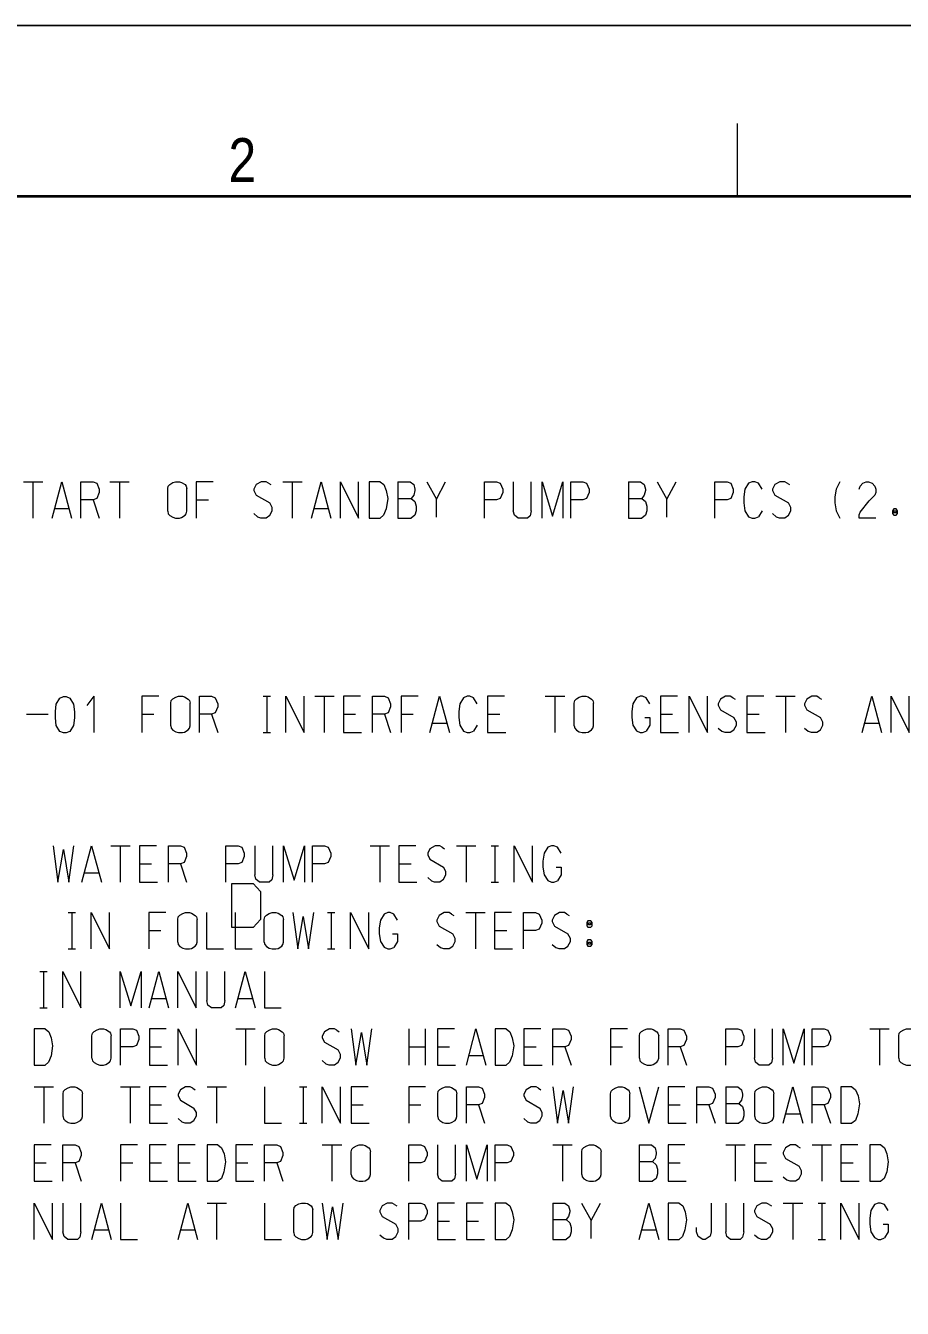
# Model space of a CAD drawing. Header units: millimetres. Extents: x 0 to 841, y 0 to 594.
# Drawn here: x 711.1 to 771.5, y 505.7 to 594 of the extents above; entities that cross this region are included whole.
import ezdxf
from ezdxf.enums import TextEntityAlignment as Align

# ---------------------------------------------------------------- set-up
doc = ezdxf.new("R2010")
doc.units = ezdxf.units.MM
doc.header["$LTSCALE"] = 0.8
for name, color, linetype, lineweight in [('1', 7, 'Continuous', 13), ('12', 7, 'Continuous', 13), ('9', 7, 'Continuous', 13)]:
    doc.layers.add(name, color=color, linetype=linetype, lineweight=lineweight)

msp = doc.modelspace()

# ---------------------------------------------------------------- linework, layer by layer
at = {"layer": '1'}
msp.add_line((760.1, 587.2614), (760.1, 582.2276), dxfattribs=at)
at = {"layer": '1', "lineweight": 35}
msp.add_lwpolyline([(829.263, 112.0142), (829.263, 582.2276), (10.3331, 582.2276), (10.3331, 10.3819)], dxfattribs=at)
at = {"layer": '1'}
msp.add_lwpolyline([(725.3055, 534.9236), (726.7732, 534.9236), (727.2709, 534.3764), (727.2709, 532.4504), (726.7732, 531.9031), (725.3055, 531.9031)], close=True, dxfattribs=at)
at = {"layer": '12'}
for p, q in [((710.9449, 562.5882), (712.2835, 562.5882)), ((711.6063, 562.5882), (711.6063, 560.0882)), ((716.8976, 562.5882), (718.2362, 562.5882)), ((717.5591, 562.5882), (717.5591, 560.0882)), ((720.8819, 560.5606), (720.8819, 562.1157)), ((722.2047, 560.5606), (722.2047, 562.1157)), ((727.8268, 562.4898), (727.9843, 562.3913)), ((728.8031, 562.5882), (730.1417, 562.5882)), ((729.4646, 562.5882), (729.4646, 560.0882)), ((744.6772, 562.5882), (744.6772, 560.6)), ((745.9213, 560.6), (745.9213, 562.5882)), ((761.811, 562.0764), (761.5591, 562.4898)), ((763.5433, 562.4898), (763.7008, 562.3913)), ((715.748, 561.348), (714.9134, 561.348)), ((722.8504, 561.348), (723.685, 561.348)), ((726.9764, 561.663), (727.9055, 561.1315)), ((736.7402, 561.4465), (737.6535, 561.4465)), ((739.3858, 560.1472), (739.3858, 561.4071)), ((743.5276, 561.348), (742.6929, 561.348)), ((749.4803, 561.348), (748.6457, 561.348)), ((752.6142, 561.4465), (753.5276, 561.4465)), ((755.2598, 560.1472), (755.2598, 561.4071)), ((759.4016, 561.348), (758.5669, 561.348)), ((762.6929, 561.663), (763.622, 561.1315)), ((714.0945, 560.7181), (713.1024, 560.7181)), ((726.8189, 560.4031), (727.0709, 560.1866)), ((731.9528, 560.7181), (730.9606, 560.7181)), ((761.811, 560.6), (761.5591, 560.1866)), ((762.5354, 560.4031), (762.7874, 560.1866)), ((715.7953, 547.8165), (715.3071, 547.1866)), ((715.7953, 547.8165), (715.7953, 545.3165)), ((727.4488, 547.8165), (727.9528, 547.8165)), ((727.7008, 547.8165), (727.7008, 545.3165)), ((731.0079, 547.8165), (732.3465, 547.8165)), ((731.6693, 547.8165), (731.6693, 545.3165)), ((742.189, 547.3047), (741.937, 547.7181)), ((746.8819, 547.8165), (748.2205, 547.8165)), ((747.5433, 547.8165), (747.5433, 545.3165)), ((754.0945, 547.3047), (753.8425, 547.7181)), ((759.7953, 547.7181), (759.9528, 547.6197)), ((762.7559, 547.8165), (764.0945, 547.8165)), ((763.4173, 547.8165), (763.4173, 545.3165)), ((765.748, 547.7181), (765.9055, 547.6197)), ((721.1024, 545.789), (721.1024, 547.3441)), ((722.4252, 545.789), (722.4252, 547.3441)), ((748.8819, 545.789), (748.8819, 547.3441)), ((750.2047, 545.789), (750.2047, 547.3441)), ((758.9449, 546.8913), (759.874, 546.3598)), ((764.8976, 546.8913), (765.8268, 546.3598)), ((711.1654, 546.5764), (712.6614, 546.5764)), ((719.1024, 546.5764), (719.937, 546.5764)), ((723.9055, 546.5764), (723.0709, 546.5764)), ((733.8268, 546.5567), (732.9921, 546.5567)), ((735.811, 546.5764), (734.9764, 546.5764)), ((736.9606, 546.5764), (737.7953, 546.5764)), ((740.1102, 545.9465), (739.1181, 545.9465)), ((743.748, 546.5567), (742.9134, 546.5567)), ((755.6535, 546.5567), (754.8189, 546.5567)), ((761.6063, 546.5567), (760.7717, 546.5567)), ((769.874, 545.9465), (768.8819, 545.9465)), ((727.4488, 545.3165), (727.9528, 545.3165)), ((742.189, 545.8283), (741.937, 545.415)), ((758.7874, 545.6315), (759.0394, 545.415)), ((764.7402, 545.6315), (764.9921, 545.415)), ((716.9606, 537.5173), (718.2992, 537.5173)), ((717.622, 537.5173), (717.622, 535.0173)), ((726.8819, 537.5173), (726.8819, 535.5291)), ((728.126, 535.5291), (728.126, 537.5173)), ((734.8189, 537.5173), (736.1575, 537.5173)), ((735.4803, 537.5173), (735.4803, 535.0173)), ((739.7953, 537.4189), (739.9528, 537.3205)), ((740.7717, 537.5173), (742.1102, 537.5173)), ((741.4331, 537.5173), (741.4331, 535.0173)), ((743.1654, 537.5173), (743.6693, 537.5173)), ((743.4173, 537.5173), (743.4173, 535.0173)), ((747.9843, 537.0055), (747.7323, 537.4189)), ((719.7795, 536.2575), (718.9449, 536.2575)), ((721.7638, 536.2772), (720.9291, 536.2772)), ((725.7323, 536.2772), (724.8976, 536.2772)), ((731.685, 536.2772), (730.8504, 536.2772)), ((737.6378, 536.2575), (736.8031, 536.2575)), ((738.9449, 536.5921), (739.874, 536.0606)), ((716.1417, 535.6472), (715.1496, 535.6472)), ((738.7874, 535.3323), (739.0394, 535.1157)), ((743.1654, 535.0173), (743.6693, 535.0173)), ((714.0394, 532.9189), (714.5433, 532.9189)), ((714.2913, 532.9189), (714.2913, 530.4189)), ((731.8976, 532.9189), (732.4016, 532.9189)), ((732.1496, 532.9189), (732.1496, 530.4189)), ((736.7165, 532.4071), (736.4646, 532.8205)), ((740.4331, 532.8205), (740.5906, 532.722)), ((741.4094, 532.9189), (742.748, 532.9189)), ((742.0709, 532.9189), (742.0709, 530.4189)), ((748.3701, 532.8205), (748.5276, 532.722)), ((721.5827, 530.8913), (721.5827, 532.4465)), ((722.9055, 530.8913), (722.9055, 532.4465)), ((727.5354, 530.8913), (727.5354, 532.4465)), ((728.8583, 530.8913), (728.8583, 532.4465)), ((739.5827, 531.9937), (740.5118, 531.4622)), ((747.5197, 531.9937), (748.4488, 531.4622)), ((719.5827, 531.6787), (720.4173, 531.6787)), ((744.2283, 531.6591), (743.3937, 531.6591)), ((746.2126, 531.6787), (745.378, 531.6787)), ((714.0394, 530.4189), (714.5433, 530.4189)), ((731.8976, 530.4189), (732.4016, 530.4189)), ((739.4252, 530.7339), (739.6772, 530.5173)), ((747.3622, 530.7339), (747.6142, 530.5173)), ((712.0787, 528.8559), (712.5827, 528.8559)), ((712.3307, 528.8559), (712.3307, 526.3559)), ((723.5748, 528.8559), (723.5748, 526.8677)), ((724.8189, 526.8677), (724.8189, 528.8559)), ((720.7717, 526.9858), (719.7795, 526.9858)), ((726.7244, 526.9858), (725.7323, 526.9858)), ((712.0787, 526.3559), (712.5827, 526.3559)), ((725.5748, 524.9189), (726.9134, 524.9189)), ((726.2362, 524.9189), (726.2362, 522.4189)), ((732.5354, 524.8205), (732.6929, 524.722)), ((737.4803, 524.9189), (737.4803, 522.4189)), ((738.6457, 522.4189), (738.6457, 524.9189)), ((761.2913, 524.9189), (761.2913, 522.9307)), ((762.5354, 522.9307), (762.5354, 524.9189)), ((769.2283, 524.9189), (770.5669, 524.9189)), ((769.8898, 524.9189), (769.8898, 522.4189)), ((715.6693, 522.8913), (715.6693, 524.4465)), ((716.9921, 522.8913), (716.9921, 524.4465)), ((727.5748, 522.8913), (727.5748, 524.4465)), ((728.8976, 522.8913), (728.8976, 524.4465)), ((731.685, 523.9937), (732.6142, 523.4622)), ((753.3701, 522.8913), (753.3701, 524.4465)), ((754.6929, 522.8913), (754.6929, 524.4465)), ((771.2283, 522.8913), (771.2283, 524.4465)), ((718.4724, 523.6787), (717.6378, 523.6787)), ((720.4567, 523.6591), (719.622, 523.6591)), ((737.4803, 523.6787), (738.6457, 523.6787)), ((740.2992, 523.6591), (739.4646, 523.6591)), ((742.6142, 523.0488), (741.622, 523.0488)), ((746.252, 523.6591), (745.4173, 523.6591)), ((748.2362, 523.6787), (747.4016, 523.6787)), ((751.3701, 523.6787), (752.2047, 523.6787)), ((756.1732, 523.6787), (755.3386, 523.6787)), ((760.1417, 523.6787), (759.3071, 523.6787)), ((766.0945, 523.6787), (765.2598, 523.6787)), ((731.5276, 522.7339), (731.7795, 522.5173)), ((711.685, 520.9189), (713.0236, 520.9189)), ((712.3465, 520.9189), (712.3465, 518.4189)), ((713.685, 518.8913), (713.685, 520.4465)), ((715.0079, 518.8913), (715.0079, 520.4465)), ((717.6378, 520.9189), (718.9764, 520.9189)), ((718.2992, 520.9189), (718.2992, 518.4189)), ((722.6142, 520.8205), (722.7717, 520.722)), ((723.5906, 520.9189), (724.9291, 520.9189)), ((724.252, 520.9189), (724.252, 518.4189)), ((729.9528, 520.9189), (730.4567, 520.9189)), ((730.2047, 520.9189), (730.2047, 518.4189)), ((739.4803, 518.8913), (739.4803, 520.4465)), ((740.8031, 518.8913), (740.8031, 520.4465)), ((746.4252, 520.8205), (746.5827, 520.722)), ((751.3858, 518.8913), (751.3858, 520.4465)), ((752.7087, 518.8913), (752.7087, 520.4465)), ((761.3071, 518.8913), (761.3071, 520.4465)), ((762.6299, 518.8913), (762.6299, 520.4465)), ((720.4567, 519.6591), (719.622, 519.6591)), ((721.7638, 519.9937), (722.6929, 519.4622)), ((734.3465, 519.6591), (733.5118, 519.6591)), ((737.4803, 519.6787), (738.315, 519.6787)), ((742.2835, 519.6787), (741.4488, 519.6787)), ((745.5748, 519.9937), (746.5039, 519.4622)), ((756.1732, 519.6591), (755.3386, 519.6591)), ((758.1575, 519.6787), (757.3228, 519.6787)), ((759.3071, 519.7772), (760.2205, 519.7772)), ((766.0945, 519.6787), (765.2598, 519.6787)), ((721.6063, 518.7339), (721.8583, 518.5173)), ((745.4173, 518.7339), (745.6693, 518.5173)), ((764.4409, 519.0488), (763.4488, 519.0488)), ((729.9528, 518.4189), (730.4567, 518.4189)), ((731.5276, 516.9189), (732.8661, 516.9189)), ((732.189, 516.9189), (732.189, 514.4189)), ((739.4646, 516.9189), (739.4646, 514.9307)), ((740.7087, 514.9307), (740.7087, 516.9189)), ((747.4016, 516.9189), (748.7402, 516.9189)), ((748.063, 516.9189), (748.063, 514.4189)), ((759.3071, 516.9189), (760.6457, 516.9189)), ((759.9685, 516.9189), (759.9685, 514.4189)), ((764.2835, 516.8205), (764.4409, 516.722)), ((765.2598, 516.9189), (766.5984, 516.9189)), ((765.9213, 516.9189), (765.9213, 514.4189)), ((733.5276, 514.8913), (733.5276, 516.4465)), ((734.8504, 514.8913), (734.8504, 516.4465)), ((749.4016, 514.8913), (749.4016, 516.4465)), ((750.7244, 514.8913), (750.7244, 516.4465)), ((763.4331, 515.9937), (764.3622, 515.4622)), ((712.5197, 515.6591), (711.685, 515.6591)), ((714.5039, 515.6787), (713.6693, 515.6787)), ((717.6378, 515.6787), (718.4724, 515.6787)), ((720.4567, 515.6591), (719.622, 515.6591)), ((722.4409, 515.6591), (721.6063, 515.6591)), ((726.4094, 515.6591), (725.5748, 515.6591)), ((728.3937, 515.6787), (727.5591, 515.6787)), ((738.315, 515.6787), (737.4803, 515.6787)), ((744.2677, 515.6787), (743.4331, 515.6787)), ((753.3543, 515.7772), (754.2677, 515.7772)), ((756.1732, 515.6591), (755.3386, 515.6591)), ((762.126, 515.6591), (761.2913, 515.6591)), ((768.0787, 515.6591), (767.2441, 515.6591)), ((763.2756, 514.7339), (763.5276, 514.5173)), ((713.6693, 512.9189), (713.6693, 510.9307)), ((714.9134, 510.9307), (714.9134, 512.9189)), ((723.5906, 512.9189), (724.9291, 512.9189)), ((724.252, 512.9189), (724.252, 510.4189)), ((729.5591, 510.8913), (729.5591, 512.4465)), ((730.8819, 510.8913), (730.8819, 512.4465)), ((736.5039, 512.8205), (736.6614, 512.722)), ((759.3071, 512.9189), (759.3071, 510.9307)), ((760.5512, 510.9307), (760.5512, 512.9189)), ((762.2992, 512.8205), (762.4567, 512.722)), ((763.2756, 512.9189), (764.6142, 512.9189)), ((763.937, 512.9189), (763.937, 510.4189)), ((765.6693, 512.9189), (766.1732, 512.9189)), ((765.9213, 512.9189), (765.9213, 510.4189)), ((770.4882, 512.4071), (770.2362, 512.8205)), ((735.6535, 511.9937), (736.5827, 511.4622)), ((738.315, 511.6787), (737.4803, 511.6787)), ((740.2992, 511.6591), (739.4646, 511.6591)), ((742.2835, 511.6591), (741.4488, 511.6591)), ((747.4016, 511.7772), (748.315, 511.7772)), ((750.0472, 510.478), (750.0472, 511.7378)), ((761.4488, 511.9937), (762.378, 511.4622)), ((716.8189, 511.0488), (715.8268, 511.0488)), ((722.7717, 511.0488), (721.7795, 511.0488)), ((735.4961, 510.7339), (735.748, 510.5173)), ((754.5197, 511.0488), (753.5276, 511.0488)), ((761.2913, 510.7339), (761.5433, 510.5173)), ((765.6693, 510.4189), (766.1732, 510.4189))]:
    msp.add_line(p, q, dxfattribs=at)
for points in [[(0, 594), (841, 594), (841, 0), (0, 0)], [(770.8031, 560.5016), (770.8031, 560.4031), (770.8819, 560.285), (771.0551, 560.285), (771.1339, 560.4031), (771.1339, 560.5016), (771.1339, 560.6), (771.0551, 560.7181), (770.8819, 560.7181), (770.8031, 560.6)], [(770.8976, 560.6), (771.0236, 560.5803), (771.0394, 560.4425), (770.8976, 560.4622)], [(713.2126, 547.285), (713.4646, 547.6984), (713.7165, 547.7969), (713.8898, 547.7969), (714.1417, 547.6984), (714.3937, 547.285), (714.4724, 546.7535), (714.4724, 546.3402), (714.3937, 545.8087), (714.1417, 545.3953), (713.8898, 545.2969), (713.7165, 545.2969), (713.4646, 545.3953), (713.2126, 545.8087), (713.1496, 546.3402), (713.1496, 546.7732)], [(749.7402, 532.1315), (749.7402, 532.0134), (749.8189, 531.915), (750.0236, 531.915), (750.1181, 532.0134), (750.1181, 532.1315), (750.1181, 532.2299), (750.0236, 532.348), (749.8189, 532.348), (749.7402, 532.2299)], [(749.8661, 532.2102), (749.9921, 532.2102), (749.9921, 532.0724), (749.8661, 532.0724)], [(749.7402, 530.8323), (749.7402, 530.7339), (749.8189, 530.6157), (750.0236, 530.6157), (750.1181, 530.7339), (750.1181, 530.8323), (750.1181, 530.9307), (750.0236, 531.0488), (749.8189, 531.0488), (749.7402, 530.9307)], [(749.8504, 530.8913), (749.9921, 530.8913), (749.9921, 530.7535), (749.8661, 530.7535)]]:
    msp.add_lwpolyline(points, close=True, dxfattribs=at)
for points in [[(712.9291, 560.0882), (713.5906, 562.5882), (714.2677, 560.0882)], [(714.9134, 560.0882), (714.9134, 562.5882), (715.748, 562.5882)], [(715.748, 562.5882), (716, 562.4898), (716.1732, 562.0764), (716.1732, 561.8598), (716, 561.4465), (715.748, 561.348), (716.1732, 560.0882)], [(720.8819, 562.1157), (720.9134, 562.2929), (721.0236, 562.411), (721.2283, 562.5291), (721.4173, 562.5882), (721.685, 562.5882), (721.8268, 562.5488), (722.0787, 562.3913), (722.1575, 562.2929), (722.2047, 562.1157)], [(724.0157, 562.5882), (722.8504, 562.5882), (722.8504, 560.0882)], [(727.8268, 562.4898), (727.6535, 562.5882), (727.3228, 562.5882), (726.9764, 562.3913), (726.8189, 562.0764), (726.8189, 561.978), (726.9764, 561.663)], [(730.7874, 560.0882), (731.4488, 562.5882), (732.126, 560.0882)], [(732.7717, 560.0882), (732.7717, 562.5882), (734.0315, 560.0882), (734.0315, 562.5882)], [(735.5118, 562.5882), (734.7559, 562.5882), (734.7559, 560.0882), (735.5118, 560.0882)], [(735.5118, 562.5882), (735.7638, 562.3913), (735.937, 561.978), (736.0315, 561.4268), (735.9213, 560.7378), (735.748, 560.285), (735.5118, 560.0882)], [(736.7402, 562.5882), (736.7402, 560.0882), (737.6535, 560.0882)], [(736.7402, 562.5882), (737.5748, 562.5882), (737.8268, 562.3913), (737.9055, 562.0764), (737.9055, 561.978), (737.8268, 561.663), (737.6535, 561.4465), (737.9055, 561.2299), (738, 560.915), (738, 560.6), (737.9055, 560.285), (737.6535, 560.0882)], [(738.7244, 562.5882), (739.3858, 561.3874), (740.0157, 562.5882)], [(742.6929, 560.0882), (742.6929, 562.5882), (743.5276, 562.5882)], [(743.5276, 562.5882), (743.7795, 562.4898), (743.9528, 562.0764), (743.9528, 561.8598), (743.7795, 561.4465), (743.5276, 561.348)], [(746.6614, 560.0882), (746.6614, 562.5882), (747.3858, 560.226), (748.0945, 562.5882), (748.0945, 560.0882)], [(748.6457, 560.0882), (748.6457, 562.5882), (749.4803, 562.5882)], [(749.4803, 562.5882), (749.7323, 562.4898), (749.9055, 562.0764), (749.9055, 561.8598), (749.7323, 561.4465), (749.4803, 561.348)], [(752.6142, 562.5882), (752.6142, 560.0882), (753.5276, 560.0882)], [(752.6142, 562.5882), (753.4488, 562.5882), (753.7008, 562.3913), (753.7795, 562.0764), (753.7795, 561.978), (753.7008, 561.663), (753.5276, 561.4465), (753.7795, 561.2299), (753.874, 560.915), (753.874, 560.6), (753.7795, 560.285), (753.5276, 560.0882)], [(754.5984, 562.5882), (755.2598, 561.3874), (755.8898, 562.5882)], [(758.5669, 560.0882), (758.5669, 562.5882), (759.4016, 562.5882)], [(759.4016, 562.5882), (759.6535, 562.4898), (759.8268, 562.0764), (759.8268, 561.8598), (759.6535, 561.4465), (759.4016, 561.348)], [(761.5591, 562.4898), (761.3071, 562.5882), (761.1339, 562.5882), (760.8819, 562.4898), (760.6299, 562.0764), (760.5512, 561.5449), (760.5512, 561.1315), (760.6299, 560.6), (760.8819, 560.1866), (761.1339, 560.0882), (761.3071, 560.0882), (761.5591, 560.1866)], [(763.5433, 562.4898), (763.3701, 562.5882), (763.0394, 562.5882), (762.6929, 562.3913), (762.5354, 562.0764), (762.5354, 561.978), (762.6929, 561.663)], [(767.1654, 562.5882), (766.9134, 562.0764), (766.8346, 561.5449), (766.8346, 561.1315), (766.9134, 560.6), (767.1654, 560.0882)], [(768.4882, 562.0764), (768.5669, 562.2929), (768.7402, 562.4898), (768.9921, 562.5882), (769.1496, 562.5882), (769.4016, 562.4898), (769.5748, 562.2929), (769.6535, 562.0764), (769.6535, 561.8598), (769.5748, 561.663)], [(727.0709, 560.1866), (727.2756, 560.1079), (727.6535, 560.1079), (727.9055, 560.285), (728.0787, 560.6), (728.0787, 560.8165), (727.9055, 561.1315)], [(762.7874, 560.1866), (762.9921, 560.1079), (763.3701, 560.1079), (763.622, 560.285), (763.7953, 560.6), (763.7953, 560.8165), (763.622, 561.1315)], [(769.6535, 560.0882), (768.4882, 560.0882), (768.4882, 560.3047), (768.5669, 560.5016), (769.1811, 561.2693), (769.5748, 561.663)], [(720.8819, 560.5606), (720.9134, 560.3835), (721.0236, 560.2654), (721.2283, 560.1472), (721.4173, 560.0882), (721.685, 560.0882), (721.8268, 560.1276), (722.0787, 560.285), (722.1575, 560.3835), (722.2047, 560.5606)], [(745.9213, 560.6), (745.8425, 560.2457), (745.6693, 560.0882), (745.0079, 560.0882), (744.7559, 560.285), (744.6772, 560.6)], [(720.2677, 547.8165), (719.1024, 547.8165), (719.1024, 545.3165)], [(721.1024, 547.3441), (721.1339, 547.5213), (721.2441, 547.6394), (721.4488, 547.7575), (721.6378, 547.8165), (721.9055, 547.8165), (722.0472, 547.7772), (722.2992, 547.6197), (722.378, 547.5213), (722.4252, 547.3441)], [(723.0709, 545.3165), (723.0709, 547.8165), (723.9055, 547.8165)], [(723.9055, 547.8165), (724.1575, 547.7181), (724.3307, 547.3047), (724.3307, 547.0882), (724.1575, 546.6748), (723.9055, 546.5764), (724.3307, 545.3165)], [(729.0236, 545.3165), (729.0236, 547.8165), (730.2835, 545.3165), (730.2835, 547.8165)], [(734.1575, 547.8165), (732.9921, 547.8165), (732.9921, 545.3165), (734.2362, 545.3165)], [(734.9764, 545.3165), (734.9764, 547.8165), (735.811, 547.8165)], [(735.811, 547.8165), (736.063, 547.7181), (736.2362, 547.3047), (736.2362, 547.0882), (736.063, 546.6748), (735.811, 546.5764), (736.2362, 545.3165)], [(738.126, 547.8165), (736.9606, 547.8165), (736.9606, 545.3165)], [(738.9449, 545.3165), (739.6063, 547.8165), (740.2835, 545.3165)], [(741.937, 547.7181), (741.685, 547.8165), (741.5118, 547.8165), (741.2598, 547.7181), (741.0079, 547.3047), (740.9291, 546.7732), (740.9291, 546.3598), (741.0079, 545.8283), (741.2598, 545.415), (741.5118, 545.3165), (741.685, 545.3165), (741.937, 545.415)], [(744.0787, 547.8165), (742.9134, 547.8165), (742.9134, 545.3165), (744.1575, 545.3165)], [(748.8819, 547.3441), (748.9134, 547.5213), (749.0236, 547.6394), (749.2283, 547.7575), (749.4173, 547.8165), (749.685, 547.8165), (749.8268, 547.7772), (750.0787, 547.6197), (750.1575, 547.5213), (750.2047, 547.3441)], [(753.8425, 547.7181), (753.5748, 547.8165), (753.4173, 547.8165), (753.1654, 547.7181), (752.9134, 547.3047), (752.8346, 546.7732), (752.8346, 546.3598), (752.9134, 545.8283), (753.1654, 545.4346), (753.4173, 545.3165), (753.5906, 545.3165), (753.8425, 545.415)], [(755.9843, 547.8165), (754.8189, 547.8165), (754.8189, 545.3165), (756.063, 545.3165)], [(756.8031, 545.3165), (756.8031, 547.8165), (758.063, 545.3165), (758.063, 547.8165)], [(759.7953, 547.7181), (759.622, 547.8165), (759.2913, 547.8165), (758.9449, 547.6197), (758.7874, 547.3047), (758.7874, 547.2063), (758.9449, 546.8913)], [(761.937, 547.8165), (760.7717, 547.8165), (760.7717, 545.3165), (762.0157, 545.3165)], [(765.748, 547.7181), (765.5748, 547.8165), (765.2441, 547.8165), (764.8976, 547.6197), (764.7402, 547.3047), (764.7402, 547.2063), (764.8976, 546.8913)], [(768.7087, 545.3165), (769.3701, 547.8165), (770.0472, 545.3165)], [(770.6929, 545.3165), (770.6929, 547.8165), (771.9528, 545.3165), (771.9528, 547.8165)], [(753.748, 546.3598), (754.0945, 546.3598), (754.0945, 545.8283), (753.8425, 545.415)], [(759.0394, 545.415), (759.2441, 545.3362), (759.622, 545.3362), (759.874, 545.5134), (760.0472, 545.8283), (760.0472, 546.0449), (759.874, 546.3598)], [(764.9921, 545.415), (765.1969, 545.3362), (765.5748, 545.3362), (765.8268, 545.5134), (766, 545.8283), (766, 546.0449), (765.8268, 546.3598)], [(721.1024, 545.789), (721.1339, 545.6118), (721.2441, 545.4937), (721.4488, 545.3756), (721.6378, 545.3165), (721.9055, 545.3165), (722.0472, 545.3559), (722.2992, 545.5134), (722.378, 545.6118), (722.4252, 545.789)], [(748.8819, 545.789), (748.9134, 545.6118), (749.0236, 545.4937), (749.2283, 545.3756), (749.4173, 545.3165), (749.685, 545.3165), (749.8268, 545.3559), (750.0787, 545.5134), (750.1575, 545.6118), (750.2047, 545.789)], [(712.9921, 537.5173), (713.3228, 535.0173), (713.7008, 537.2614), (714.0787, 535.0173), (714.4252, 537.5173)], [(714.9764, 535.0173), (715.6378, 537.5173), (716.315, 535.0173)], [(720.1102, 537.5173), (718.9449, 537.5173), (718.9449, 535.0173), (720.189, 535.0173)], [(720.9291, 535.0173), (720.9291, 537.5173), (721.7638, 537.5173)], [(721.7638, 537.5173), (722.0157, 537.4189), (722.189, 537.0055), (722.189, 536.789), (722.0157, 536.3756), (721.7638, 536.2772), (722.189, 535.0173)], [(724.8976, 535.0173), (724.8976, 537.5173), (725.7323, 537.5173)], [(725.7323, 537.5173), (725.9843, 537.4189), (726.1575, 537.0055), (726.1575, 536.789), (725.9843, 536.3756), (725.7323, 536.2772)], [(728.8661, 535.0173), (728.8661, 537.5173), (729.5906, 535.1551), (730.2992, 537.5173), (730.2992, 535.0173)], [(730.8504, 535.0173), (730.8504, 537.5173), (731.685, 537.5173)], [(731.685, 537.5173), (731.937, 537.4189), (732.1102, 537.0055), (732.1102, 536.789), (731.937, 536.3756), (731.685, 536.2772)], [(737.9685, 537.5173), (736.8031, 537.5173), (736.8031, 535.0173), (738.0472, 535.0173)], [(739.7953, 537.4189), (739.622, 537.5173), (739.2913, 537.5173), (738.9449, 537.3205), (738.7874, 537.0055), (738.7874, 536.9071), (738.9449, 536.5921)], [(744.7402, 535.0173), (744.7402, 537.5173), (746, 535.0173), (746, 537.5173)], [(747.7323, 537.4189), (747.4646, 537.5173), (747.3071, 537.5173), (747.0551, 537.4189), (746.8031, 537.0055), (746.7244, 536.474), (746.7244, 536.0606), (746.8031, 535.5291), (747.0551, 535.1354), (747.3071, 535.0173), (747.4803, 535.0173), (747.7323, 535.1157)], [(728.126, 535.5291), (728.0472, 535.1748), (727.874, 535.0173), (727.2126, 535.0173), (726.9606, 535.2142), (726.8819, 535.5291)], [(739.0394, 535.1157), (739.2441, 535.037), (739.622, 535.037), (739.874, 535.2142), (740.0472, 535.5291), (740.0472, 535.7457), (739.874, 536.0606)], [(747.6378, 536.0606), (747.9843, 536.0606), (747.9843, 535.5291), (747.7323, 535.1157)], [(715.6142, 530.4189), (715.6142, 532.9189), (716.874, 530.4189), (716.874, 532.9189)], [(720.748, 532.9189), (719.5827, 532.9189), (719.5827, 530.4189)], [(721.5827, 532.4465), (721.6142, 532.6236), (721.7244, 532.7417), (721.9291, 532.8598), (722.1181, 532.9189), (722.3858, 532.9189), (722.5276, 532.8795), (722.7795, 532.722), (722.8583, 532.6236), (722.9055, 532.4465)], [(723.5512, 532.9189), (723.5512, 530.4189), (724.7165, 530.4189)], [(725.5354, 532.9189), (725.5354, 530.4189), (726.7008, 530.4189)], [(727.5354, 532.4465), (727.5669, 532.6236), (727.6772, 532.7417), (727.8819, 532.8598), (728.0709, 532.9189), (728.3386, 532.9189), (728.4803, 532.8795), (728.7323, 532.722), (728.811, 532.6236), (728.8583, 532.4465)], [(729.5039, 532.9189), (729.8346, 530.4189), (730.2126, 532.663), (730.5906, 530.4189), (730.937, 532.9189)], [(733.4724, 530.4189), (733.4724, 532.9189), (734.7323, 530.4189), (734.7323, 532.9189)], [(736.4646, 532.8205), (736.1969, 532.9189), (736.0394, 532.9189), (735.7874, 532.8205), (735.5354, 532.4071), (735.4567, 531.8756), (735.4567, 531.4622), (735.5354, 530.9307), (735.7874, 530.537), (736.0394, 530.4189), (736.2126, 530.4189), (736.4646, 530.5173)], [(740.4331, 532.8205), (740.2598, 532.9189), (739.9291, 532.9189), (739.5827, 532.722), (739.4252, 532.4071), (739.4252, 532.3087), (739.5827, 531.9937)], [(744.5591, 532.9189), (743.3937, 532.9189), (743.3937, 530.4189), (744.6378, 530.4189)], [(745.378, 530.4189), (745.378, 532.9189), (746.2126, 532.9189)], [(746.2126, 532.9189), (746.4646, 532.8205), (746.6378, 532.4071), (746.6378, 532.1906), (746.4646, 531.7772), (746.2126, 531.6787)], [(748.3701, 532.8205), (748.1969, 532.9189), (747.8661, 532.9189), (747.5197, 532.722), (747.3622, 532.4071), (747.3622, 532.3087), (747.5197, 531.9937)], [(721.5827, 530.8913), (721.6142, 530.7142), (721.7244, 530.5961), (721.9291, 530.478), (722.1181, 530.4189), (722.3858, 530.4189), (722.5276, 530.4583), (722.7795, 530.6157), (722.8583, 530.7142), (722.9055, 530.8913)], [(727.5354, 530.8913), (727.5669, 530.7142), (727.6772, 530.5961), (727.8819, 530.478), (728.0709, 530.4189), (728.3386, 530.4189), (728.4803, 530.4583), (728.7323, 530.6157), (728.811, 530.7142), (728.8583, 530.8913)], [(736.3701, 531.4622), (736.7165, 531.4622), (736.7165, 530.9307), (736.4646, 530.5173)], [(739.6772, 530.5173), (739.8819, 530.4386), (740.2598, 530.4386), (740.5118, 530.6157), (740.685, 530.9307), (740.685, 531.1472), (740.5118, 531.4622)], [(747.6142, 530.5173), (747.8189, 530.4386), (748.1969, 530.4386), (748.4488, 530.6157), (748.622, 530.9307), (748.622, 531.1472), (748.4488, 531.4622)], [(713.6535, 526.3559), (713.6535, 528.8559), (714.9134, 526.3559), (714.9134, 528.8559)], [(717.622, 526.3559), (717.622, 528.8559), (718.3465, 526.4937), (719.0551, 528.8559), (719.0551, 526.3559)], [(719.6063, 526.3559), (720.2677, 528.8559), (720.9449, 526.3559)], [(721.5906, 526.3559), (721.5906, 528.8559), (722.8504, 526.3559), (722.8504, 528.8559)], [(725.5591, 526.3559), (726.2205, 528.8559), (726.8976, 526.3559)], [(727.5433, 528.8559), (727.5433, 526.3559), (728.7087, 526.3559)], [(724.8189, 526.8677), (724.7402, 526.5134), (724.5669, 526.3559), (723.9055, 526.3559), (723.6535, 526.5528), (723.5748, 526.8677)], [(712.4409, 524.9189), (711.685, 524.9189), (711.685, 522.4189), (712.4409, 522.4189)], [(712.4409, 524.9189), (712.6929, 524.722), (712.8661, 524.3087), (712.9606, 523.7575), (712.8504, 523.0685), (712.6772, 522.6157), (712.4409, 522.4189)], [(715.6693, 524.4465), (715.7008, 524.6236), (715.811, 524.7417), (716.0157, 524.8598), (716.2047, 524.9189), (716.4724, 524.9189), (716.6142, 524.8795), (716.8661, 524.722), (716.9449, 524.6236), (716.9921, 524.4465)], [(717.6378, 522.4189), (717.6378, 524.9189), (718.4724, 524.9189)], [(718.4724, 524.9189), (718.7244, 524.8205), (718.8976, 524.4071), (718.8976, 524.1906), (718.7244, 523.7772), (718.4724, 523.6787)], [(720.7874, 524.9189), (719.622, 524.9189), (719.622, 522.4189), (720.8661, 522.4189)], [(721.6063, 522.4189), (721.6063, 524.9189), (722.8661, 522.4189), (722.8661, 524.9189)], [(727.5748, 524.4465), (727.6063, 524.6236), (727.7165, 524.7417), (727.9213, 524.8598), (728.1102, 524.9189), (728.378, 524.9189), (728.5197, 524.8795), (728.7717, 524.722), (728.8504, 524.6236), (728.8976, 524.4465)], [(732.5354, 524.8205), (732.3622, 524.9189), (732.0315, 524.9189), (731.685, 524.722), (731.5276, 524.4071), (731.5276, 524.3087), (731.685, 523.9937)], [(733.5118, 524.9189), (733.8425, 522.4189), (734.2205, 524.663), (734.5984, 522.4189), (734.9449, 524.9189)], [(740.6299, 524.9189), (739.4646, 524.9189), (739.4646, 522.4189), (740.7087, 522.4189)], [(741.4488, 522.4189), (742.1102, 524.9189), (742.7874, 522.4189)], [(744.189, 524.9189), (743.4331, 524.9189), (743.4331, 522.4189), (744.189, 522.4189)], [(744.189, 524.9189), (744.4409, 524.722), (744.6142, 524.3087), (744.7087, 523.7575), (744.5984, 523.0685), (744.4252, 522.6157), (744.189, 522.4189)], [(746.5827, 524.9189), (745.4173, 524.9189), (745.4173, 522.4189), (746.6614, 522.4189)], [(747.4016, 522.4189), (747.4016, 524.9189), (748.2362, 524.9189)], [(748.2362, 524.9189), (748.4882, 524.8205), (748.6614, 524.4071), (748.6614, 524.1906), (748.4882, 523.7772), (748.2362, 523.6787), (748.6614, 522.4189)], [(752.5354, 524.9189), (751.3701, 524.9189), (751.3701, 522.4189)], [(753.3701, 524.4465), (753.4016, 524.6236), (753.5118, 524.7417), (753.7165, 524.8598), (753.9055, 524.9189), (754.1732, 524.9189), (754.315, 524.8795), (754.5669, 524.722), (754.6457, 524.6236), (754.6929, 524.4465)], [(755.3386, 522.4189), (755.3386, 524.9189), (756.1732, 524.9189)], [(756.1732, 524.9189), (756.4252, 524.8205), (756.5984, 524.4071), (756.5984, 524.1906), (756.4252, 523.7772), (756.1732, 523.6787), (756.5984, 522.4189)], [(759.3071, 522.4189), (759.3071, 524.9189), (760.1417, 524.9189)], [(760.1417, 524.9189), (760.3937, 524.8205), (760.5669, 524.4071), (760.5669, 524.1906), (760.3937, 523.7772), (760.1417, 523.6787)], [(763.2756, 522.4189), (763.2756, 524.9189), (764, 522.5567), (764.7087, 524.9189), (764.7087, 522.4189)], [(765.2598, 522.4189), (765.2598, 524.9189), (766.0945, 524.9189)], [(766.0945, 524.9189), (766.3465, 524.8205), (766.5197, 524.4071), (766.5197, 524.1906), (766.3465, 523.7772), (766.0945, 523.6787)], [(771.2283, 524.4465), (771.2598, 524.6236), (771.3701, 524.7417), (771.5748, 524.8598), (771.7638, 524.9189), (772.0315, 524.9189), (772.1732, 524.8795), (772.4252, 524.722), (772.5039, 524.6236), (772.5512, 524.4465)], [(731.7795, 522.5173), (731.9843, 522.4386), (732.3622, 522.4386), (732.6142, 522.6157), (732.7874, 522.9307), (732.7874, 523.1472), (732.6142, 523.4622)], [(762.5354, 522.9307), (762.4567, 522.5764), (762.2835, 522.4189), (761.622, 522.4189), (761.3701, 522.6157), (761.2913, 522.9307)], [(715.6693, 522.8913), (715.7008, 522.7142), (715.811, 522.5961), (716.0157, 522.478), (716.2047, 522.4189), (716.4724, 522.4189), (716.6142, 522.4583), (716.8661, 522.6157), (716.9449, 522.7142), (716.9921, 522.8913)], [(727.5748, 522.8913), (727.6063, 522.7142), (727.7165, 522.5961), (727.9213, 522.478), (728.1102, 522.4189), (728.378, 522.4189), (728.5197, 522.4583), (728.7717, 522.6157), (728.8504, 522.7142), (728.8976, 522.8913)], [(753.3701, 522.8913), (753.4016, 522.7142), (753.5118, 522.5961), (753.7165, 522.478), (753.9055, 522.4189), (754.1732, 522.4189), (754.315, 522.4583), (754.5669, 522.6157), (754.6457, 522.7142), (754.6929, 522.8913)], [(771.2283, 522.8913), (771.2598, 522.7142), (771.3701, 522.5961), (771.5748, 522.478), (771.7638, 522.4189), (772.0315, 522.4189), (772.1732, 522.4583), (772.4252, 522.6157), (772.5039, 522.7142), (772.5512, 522.8913)], [(713.685, 520.4465), (713.7165, 520.6236), (713.8268, 520.7417), (714.0315, 520.8598), (714.2205, 520.9189), (714.4882, 520.9189), (714.6299, 520.8795), (714.8819, 520.722), (714.9606, 520.6236), (715.0079, 520.4465)], [(720.7874, 520.9189), (719.622, 520.9189), (719.622, 518.4189), (720.8661, 518.4189)], [(722.6142, 520.8205), (722.4409, 520.9189), (722.1102, 520.9189), (721.7638, 520.722), (721.6063, 520.4071), (721.6063, 520.3087), (721.7638, 519.9937)], [(727.5591, 520.9189), (727.5591, 518.4189), (728.7244, 518.4189)], [(731.5276, 518.4189), (731.5276, 520.9189), (732.7874, 518.4189), (732.7874, 520.9189)], [(734.6772, 520.9189), (733.5118, 520.9189), (733.5118, 518.4189), (734.7559, 518.4189)], [(738.6457, 520.9189), (737.4803, 520.9189), (737.4803, 518.4189)], [(739.4803, 520.4465), (739.5118, 520.6236), (739.622, 520.7417), (739.8268, 520.8598), (740.0157, 520.9189), (740.2835, 520.9189), (740.4252, 520.8795), (740.6772, 520.722), (740.7559, 520.6236), (740.8031, 520.4465)], [(741.4488, 518.4189), (741.4488, 520.9189), (742.2835, 520.9189)], [(742.2835, 520.9189), (742.5354, 520.8205), (742.7087, 520.4071), (742.7087, 520.1906), (742.5354, 519.7772), (742.2835, 519.6787), (742.7087, 518.4189)], [(746.4252, 520.8205), (746.252, 520.9189), (745.9213, 520.9189), (745.5748, 520.722), (745.4173, 520.4071), (745.4173, 520.3087), (745.5748, 519.9937)], [(747.4016, 520.9189), (747.7323, 518.4189), (748.1102, 520.663), (748.4882, 518.4189), (748.8346, 520.9189)], [(751.3858, 520.4465), (751.4173, 520.6236), (751.5276, 520.7417), (751.7323, 520.8598), (751.9213, 520.9189), (752.189, 520.9189), (752.3307, 520.8795), (752.5827, 520.722), (752.6614, 520.6236), (752.7087, 520.4465)], [(753.3543, 520.9189), (754.0157, 518.4189), (754.6929, 520.9189)], [(756.5039, 520.9189), (755.3386, 520.9189), (755.3386, 518.4189), (756.5827, 518.4189)], [(757.3228, 518.4189), (757.3228, 520.9189), (758.1575, 520.9189)], [(758.1575, 520.9189), (758.4094, 520.8205), (758.5827, 520.4071), (758.5827, 520.1906), (758.4094, 519.7772), (758.1575, 519.6787), (758.5827, 518.4189)], [(759.3071, 520.9189), (759.3071, 518.4189), (760.2205, 518.4189)], [(759.3071, 520.9189), (760.1417, 520.9189), (760.3937, 520.722), (760.4724, 520.4071), (760.4724, 520.3087), (760.3937, 519.9937), (760.2205, 519.7772), (760.4724, 519.5606), (760.5669, 519.2457), (760.5669, 518.9307), (760.4724, 518.6157), (760.2205, 518.4189)], [(761.3071, 520.4465), (761.3386, 520.6236), (761.4488, 520.7417), (761.6535, 520.8598), (761.8425, 520.9189), (762.1102, 520.9189), (762.252, 520.8795), (762.5039, 520.722), (762.5827, 520.6236), (762.6299, 520.4465)], [(763.2756, 518.4189), (763.937, 520.9189), (764.6142, 518.4189)], [(765.2598, 518.4189), (765.2598, 520.9189), (766.0945, 520.9189)], [(766.0945, 520.9189), (766.3465, 520.8205), (766.5197, 520.4071), (766.5197, 520.1906), (766.3465, 519.7772), (766.0945, 519.6787), (766.5197, 518.4189)], [(768, 520.9189), (767.2441, 520.9189), (767.2441, 518.4189), (768, 518.4189)], [(768, 520.9189), (768.252, 520.722), (768.4252, 520.3087), (768.5197, 519.7575), (768.4094, 519.0685), (768.2362, 518.6157), (768, 518.4189)], [(721.8583, 518.5173), (722.063, 518.4386), (722.4409, 518.4386), (722.6929, 518.6157), (722.8661, 518.9307), (722.8661, 519.1472), (722.6929, 519.4622)], [(745.6693, 518.5173), (745.874, 518.4386), (746.252, 518.4386), (746.5039, 518.6157), (746.6772, 518.9307), (746.6772, 519.1472), (746.5039, 519.4622)], [(713.685, 518.8913), (713.7165, 518.7142), (713.8268, 518.5961), (714.0315, 518.478), (714.2205, 518.4189), (714.4882, 518.4189), (714.6299, 518.4583), (714.8819, 518.6157), (714.9606, 518.7142), (715.0079, 518.8913)], [(739.4803, 518.8913), (739.5118, 518.7142), (739.622, 518.5961), (739.8268, 518.478), (740.0157, 518.4189), (740.2835, 518.4189), (740.4252, 518.4583), (740.6772, 518.6157), (740.7559, 518.7142), (740.8031, 518.8913)], [(751.3858, 518.8913), (751.4173, 518.7142), (751.5276, 518.5961), (751.7323, 518.478), (751.9213, 518.4189), (752.189, 518.4189), (752.3307, 518.4583), (752.5827, 518.6157), (752.6614, 518.7142), (752.7087, 518.8913)], [(761.3071, 518.8913), (761.3386, 518.7142), (761.4488, 518.5961), (761.6535, 518.478), (761.8425, 518.4189), (762.1102, 518.4189), (762.252, 518.4583), (762.5039, 518.6157), (762.5827, 518.7142), (762.6299, 518.8913)], [(712.8504, 516.9189), (711.685, 516.9189), (711.685, 514.4189), (712.9291, 514.4189)], [(713.6693, 514.4189), (713.6693, 516.9189), (714.5039, 516.9189)], [(714.5039, 516.9189), (714.7559, 516.8205), (714.9291, 516.4071), (714.9291, 516.1906), (714.7559, 515.7772), (714.5039, 515.6787), (714.9291, 514.4189)], [(718.8031, 516.9189), (717.6378, 516.9189), (717.6378, 514.4189)], [(720.7874, 516.9189), (719.622, 516.9189), (719.622, 514.4189), (720.8661, 514.4189)], [(722.7717, 516.9189), (721.6063, 516.9189), (721.6063, 514.4189), (722.8504, 514.4189)], [(724.3465, 516.9189), (723.5906, 516.9189), (723.5906, 514.4189), (724.3465, 514.4189)], [(724.3465, 516.9189), (724.5984, 516.722), (724.7717, 516.3087), (724.8661, 515.7575), (724.7559, 515.0685), (724.5827, 514.6157), (724.3465, 514.4189)], [(726.7402, 516.9189), (725.5748, 516.9189), (725.5748, 514.4189), (726.8189, 514.4189)], [(727.5591, 514.4189), (727.5591, 516.9189), (728.3937, 516.9189)], [(728.3937, 516.9189), (728.6457, 516.8205), (728.8189, 516.4071), (728.8189, 516.1906), (728.6457, 515.7772), (728.3937, 515.6787), (728.8189, 514.4189)], [(733.5276, 516.4465), (733.5591, 516.6236), (733.6693, 516.7417), (733.874, 516.8598), (734.063, 516.9189), (734.3307, 516.9189), (734.4724, 516.8795), (734.7244, 516.722), (734.8031, 516.6236), (734.8504, 516.4465)], [(737.4803, 514.4189), (737.4803, 516.9189), (738.315, 516.9189)], [(738.315, 516.9189), (738.5669, 516.8205), (738.7402, 516.4071), (738.7402, 516.1906), (738.5669, 515.7772), (738.315, 515.6787)], [(741.4488, 514.4189), (741.4488, 516.9189), (742.1732, 514.5567), (742.8819, 516.9189), (742.8819, 514.4189)], [(743.4331, 514.4189), (743.4331, 516.9189), (744.2677, 516.9189)], [(744.2677, 516.9189), (744.5197, 516.8205), (744.6929, 516.4071), (744.6929, 516.1906), (744.5197, 515.7772), (744.2677, 515.6787)], [(749.4016, 516.4465), (749.4331, 516.6236), (749.5433, 516.7417), (749.748, 516.8598), (749.937, 516.9189), (750.2047, 516.9189), (750.3465, 516.8795), (750.5984, 516.722), (750.6772, 516.6236), (750.7244, 516.4465)], [(753.3543, 516.9189), (753.3543, 514.4189), (754.2677, 514.4189)], [(753.3543, 516.9189), (754.189, 516.9189), (754.4409, 516.722), (754.5197, 516.4071), (754.5197, 516.3087), (754.4409, 515.9937), (754.2677, 515.7772), (754.5197, 515.5606), (754.6142, 515.2457), (754.6142, 514.9307), (754.5197, 514.6157), (754.2677, 514.4189)], [(756.5039, 516.9189), (755.3386, 516.9189), (755.3386, 514.4189), (756.5827, 514.4189)], [(762.4567, 516.9189), (761.2913, 516.9189), (761.2913, 514.4189), (762.5354, 514.4189)], [(764.2835, 516.8205), (764.1102, 516.9189), (763.7795, 516.9189), (763.4331, 516.722), (763.2756, 516.4071), (763.2756, 516.3087), (763.4331, 515.9937)], [(768.4094, 516.9189), (767.2441, 516.9189), (767.2441, 514.4189), (768.4882, 514.4189)], [(769.9843, 516.9189), (769.2283, 516.9189), (769.2283, 514.4189), (769.9843, 514.4189)], [(769.9843, 516.9189), (770.2362, 516.722), (770.4094, 516.3087), (770.5039, 515.7575), (770.3937, 515.0685), (770.2205, 514.6157), (769.9843, 514.4189)], [(763.5276, 514.5173), (763.7323, 514.4386), (764.1102, 514.4386), (764.3622, 514.6157), (764.5354, 514.9307), (764.5354, 515.1472), (764.3622, 515.4622)], [(733.5276, 514.8913), (733.5591, 514.7142), (733.6693, 514.5961), (733.874, 514.478), (734.063, 514.4189), (734.3307, 514.4189), (734.4724, 514.4583), (734.7244, 514.6157), (734.8031, 514.7142), (734.8504, 514.8913)], [(740.7087, 514.9307), (740.6299, 514.5764), (740.4567, 514.4189), (739.7953, 514.4189), (739.5433, 514.6157), (739.4646, 514.9307)], [(749.4016, 514.8913), (749.4331, 514.7142), (749.5433, 514.5961), (749.748, 514.478), (749.937, 514.4189), (750.2047, 514.4189), (750.3465, 514.4583), (750.5984, 514.6157), (750.6772, 514.7142), (750.7244, 514.8913)], [(711.685, 510.4189), (711.685, 512.9189), (712.9449, 510.4189), (712.9449, 512.9189)], [(715.6535, 510.4189), (716.315, 512.9189), (716.9921, 510.4189)], [(717.6378, 512.9189), (717.6378, 510.4189), (718.8031, 510.4189)], [(721.6063, 510.4189), (722.2677, 512.9189), (722.9449, 510.4189)], [(727.5591, 512.9189), (727.5591, 510.4189), (728.7244, 510.4189)], [(729.5591, 512.4465), (729.5906, 512.6236), (729.7008, 512.7417), (729.9055, 512.8598), (730.0945, 512.9189), (730.3622, 512.9189), (730.5039, 512.8795), (730.7559, 512.722), (730.8346, 512.6236), (730.8819, 512.4465)], [(731.5276, 512.9189), (731.8583, 510.4189), (732.2362, 512.663), (732.6142, 510.4189), (732.9606, 512.9189)], [(736.5039, 512.8205), (736.3307, 512.9189), (736, 512.9189), (735.6535, 512.722), (735.4961, 512.4071), (735.4961, 512.3087), (735.6535, 511.9937)], [(737.4803, 510.4189), (737.4803, 512.9189), (738.315, 512.9189)], [(738.315, 512.9189), (738.5669, 512.8205), (738.7402, 512.4071), (738.7402, 512.1906), (738.5669, 511.7772), (738.315, 511.6787)], [(740.6299, 512.9189), (739.4646, 512.9189), (739.4646, 510.4189), (740.7087, 510.4189)], [(742.6142, 512.9189), (741.4488, 512.9189), (741.4488, 510.4189), (742.6929, 510.4189)], [(744.189, 512.9189), (743.4331, 512.9189), (743.4331, 510.4189), (744.189, 510.4189)], [(744.189, 512.9189), (744.4409, 512.722), (744.6142, 512.3087), (744.7087, 511.7575), (744.5984, 511.0685), (744.4252, 510.6157), (744.189, 510.4189)], [(747.4016, 512.9189), (747.4016, 510.4189), (748.315, 510.4189)], [(747.4016, 512.9189), (748.2362, 512.9189), (748.4882, 512.722), (748.5669, 512.4071), (748.5669, 512.3087), (748.4882, 511.9937), (748.315, 511.7772), (748.5669, 511.5606), (748.6614, 511.2457), (748.6614, 510.9307), (748.5669, 510.6157), (748.315, 510.4189)], [(749.3858, 512.9189), (750.0472, 511.7181), (750.6772, 512.9189)], [(753.3543, 510.4189), (754.0157, 512.9189), (754.6929, 510.4189)], [(756.0945, 512.9189), (755.3386, 512.9189), (755.3386, 510.4189), (756.0945, 510.4189)], [(756.0945, 512.9189), (756.3465, 512.722), (756.5197, 512.3087), (756.6142, 511.7575), (756.5039, 511.0685), (756.3307, 510.6157), (756.0945, 510.4189)], [(758.315, 512.9189), (758.315, 510.9307), (758.2362, 510.6354), (757.9055, 510.4189), (757.7323, 510.4189), (757.4016, 510.6157), (757.3071, 510.9307), (757.3071, 511.2457)], [(762.2992, 512.8205), (762.126, 512.9189), (761.7953, 512.9189), (761.4488, 512.722), (761.2913, 512.4071), (761.2913, 512.3087), (761.4488, 511.9937)], [(767.2441, 510.4189), (767.2441, 512.9189), (768.5039, 510.4189), (768.5039, 512.9189)], [(770.2362, 512.8205), (769.9685, 512.9189), (769.811, 512.9189), (769.5591, 512.8205), (769.3071, 512.4071), (769.2283, 511.8756), (769.2283, 511.4622), (769.3071, 510.9307), (769.5591, 510.537), (769.811, 510.4189), (769.9843, 510.4189), (770.2362, 510.5173)], [(735.748, 510.5173), (735.9528, 510.4386), (736.3307, 510.4386), (736.5827, 510.6157), (736.7559, 510.9307), (736.7559, 511.1472), (736.5827, 511.4622)], [(761.5433, 510.5173), (761.748, 510.4386), (762.126, 510.4386), (762.378, 510.6157), (762.5512, 510.9307), (762.5512, 511.1472), (762.378, 511.4622)], [(770.1417, 511.4622), (770.4882, 511.4622), (770.4882, 510.9307), (770.2362, 510.5173)], [(714.9134, 510.9307), (714.8346, 510.5764), (714.6614, 510.4189), (714, 510.4189), (713.748, 510.6157), (713.6693, 510.9307)], [(729.5591, 510.8913), (729.5906, 510.7142), (729.7008, 510.5961), (729.9055, 510.478), (730.0945, 510.4189), (730.3622, 510.4189), (730.5039, 510.4583), (730.7559, 510.6157), (730.8346, 510.7142), (730.8819, 510.8913)], [(760.5512, 510.9307), (760.4724, 510.5764), (760.2992, 510.4189), (759.6378, 510.4189), (759.3858, 510.6157), (759.3071, 510.9307)]]:
    msp.add_lwpolyline(points, dxfattribs=at)
at = {"layer": '9'}
msp.add_lwpolyline([(0, 0), (841, 0), (841, 594), (0, 594)], close=True, dxfattribs=at)

# ---------------------------------------------------------------- texts
at = {"layer": '1', "width": 0.85}
msp.add_text('2', height=3.02, dxfattribs=at).set_placement((726.0252, 583.2346), align=Align.CENTER)

doc.saveas('drawing.dxf')
